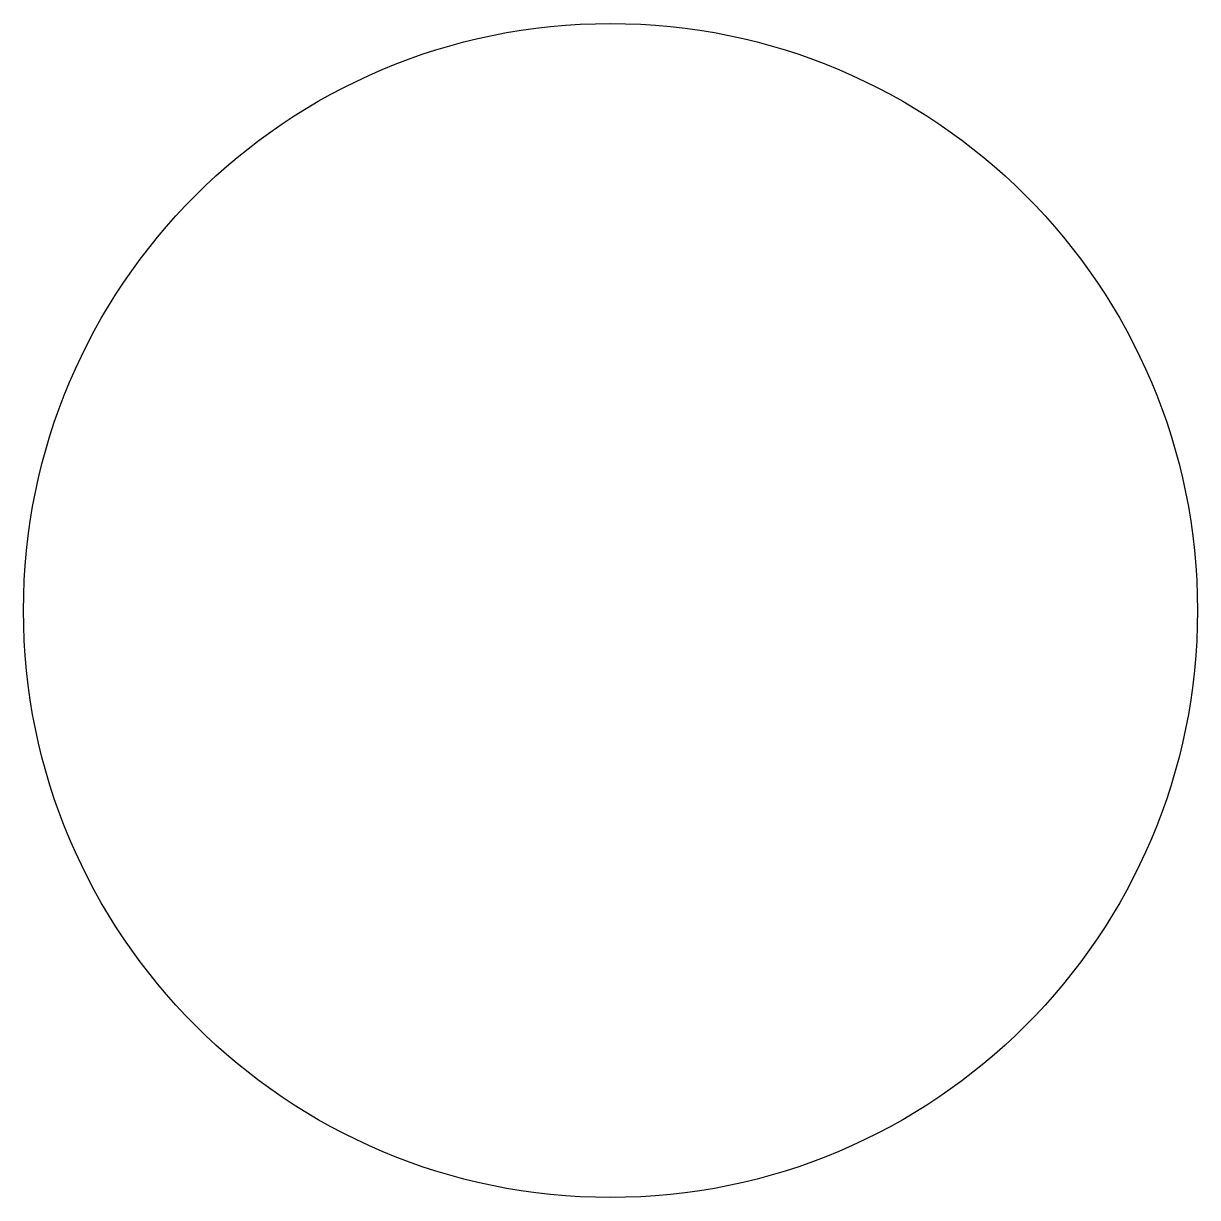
# Model space of a CAD drawing. Extents: x -10 to 10, y -10 to 10.
import ezdxf

# ---------------------------------------------------------------- set-up
doc = ezdxf.new("R2010")
doc.units = 0

msp = doc.modelspace()

# ---------------------------------------------------------------- linework, layer by layer
at = {"color": 0, "true_color": 0x1192ee}
msp.add_circle((0, 0), 10, dxfattribs=at)

doc.saveas('drawing.dxf')
